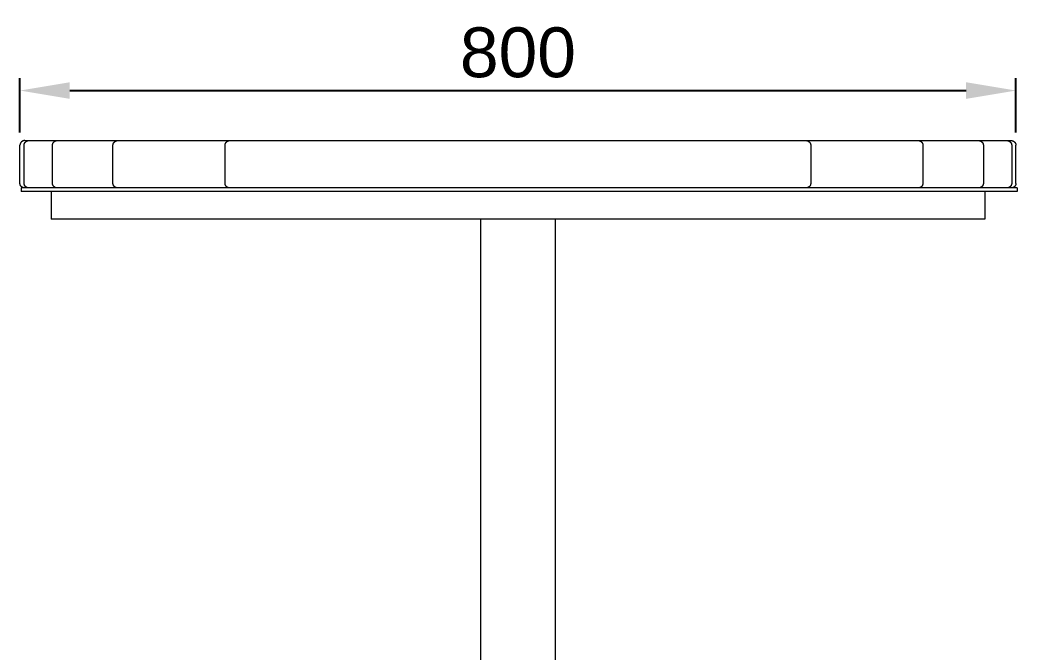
# Model space of a CAD drawing. Header units: millimetres. Extents: x -397 to 2955, y -22 to 2256.
# Drawn here: x -299 to 502, y 1748 to 2256 of the extents above; entities that cross this region are included whole.
import ezdxf

# ---------------------------------------------------------------- set-up
doc = ezdxf.new("R2010")
doc.units = ezdxf.units.MM
doc.layers.add('ZANO_R', color=7, linetype='Continuous', lineweight=0)
doc.layers.add('ZANO_W', color=1, linetype='Continuous', lineweight=0)
doc.styles.add('Arial', font='arial.ttf')
doc.styles.get("Standard").update_dxf_attribs({"font": 'ARIALUNI.TTF'})
doc.dimstyles.new('pl i ang', dxfattribs={"dimtxt": 50, "dimasz": 50, "dimexe": 1.25, "dimexo": 0.625, "dimgap": 10, "dimtad": 1, "dimtoh": 1, "dimtxsty": 'Standard', "dimcen": 2.5, "dimclrd": 1, "dimclre": 1, "dimclrt": 1, "dimadec": 0, "dimazin": 0, "dimtfac": 1, "dimtmove": 0, "dimatfit": 3, "dimfxl": 1, "dimarcsym": 1})

# ---------------------------------------------------------------- blocks, each defined once
blk = doc.blocks.new('*D401')
at = {"layer": 'ZANO_W', "color": 1, "lineweight": -2}
for p, q in [((-299.41, 2165.06), (-299.41, 2208.86)), ((500.59, 2165.06), (500.59, 2208.86)), ((-259.41, 2198.86), (460.59, 2198.86))]:
    blk.add_line(p, q, dxfattribs=at)
at = {"layer": 'ZANO_W', "color": 1}
for points in [[(-259.41, 2205.53), (-259.41, 2192.19), (-299.41, 2198.86)], [(460.59, 2192.19), (460.59, 2205.53), (500.59, 2198.86)]]:
    blk.add_solid(points, dxfattribs=at)
at = {"layer": 'ZANO_W', "color": 1, "insert": (100.59, 2229.28), "char_height": 40, "attachment_point": 5, "style": 'Arial'}
blk.add_mtext('800', dxfattribs=at)

msp = doc.modelspace()

# ---------------------------------------------------------------- linework, layer by layer
at = {"layer": 'ZANO_R'}
for p, q in [((-299.4, 2155.19), (-299.41, 2155.06)), ((-299.41, 2124.3), (-299.41, 2155.06)), ((-299.39, 2155.32), (-299.4, 2155.19)), ((-299.37, 2155.46), (-299.39, 2155.32)), ((-299.35, 2155.59), (-299.37, 2155.46)), ((-299.32, 2155.72), (-299.35, 2155.59)), ((-299.29, 2155.85), (-299.32, 2155.72)), ((-299.25, 2155.97), (-299.29, 2155.85)), ((-299.21, 2156.1), (-299.25, 2155.97)), ((-299.17, 2156.23), (-299.21, 2156.1)), ((-299.12, 2156.35), (-299.17, 2156.23)), ((-299.06, 2156.47), (-299.12, 2156.35)), ((-299, 2156.59), (-299.06, 2156.47)), ((-298.94, 2156.71), (-299, 2156.59)), ((-298.88, 2156.82), (-298.94, 2156.71)), ((-298.8, 2156.94), (-298.88, 2156.82)), ((-298.73, 2157.05), (-298.8, 2156.94)), ((-298.65, 2157.15), (-298.73, 2157.05)), ((-298.57, 2157.26), (-298.65, 2157.15)), ((-298.49, 2157.36), (-298.57, 2157.26)), ((-298.4, 2157.46), (-298.49, 2157.36)), ((-298.3, 2157.56), (-298.4, 2157.46)), ((-298.21, 2157.65), (-298.3, 2157.56)), ((-298.11, 2157.74), (-298.21, 2157.65)), ((-298.01, 2157.82), (-298.11, 2157.74)), ((-297.9, 2157.91), (-298.01, 2157.82)), ((-297.8, 2157.98), (-297.9, 2157.91)), ((-297.69, 2158.06), (-297.8, 2157.98)), ((-297.57, 2158.13), (-297.69, 2158.06)), ((-297.46, 2158.2), (-297.57, 2158.13)), ((-297.34, 2158.26), (-297.46, 2158.2)), ((-297.22, 2158.32), (-297.34, 2158.26)), ((-297.1, 2158.37), (-297.22, 2158.32)), ((-296.98, 2158.42), (-297.1, 2158.37)), ((-296.85, 2158.47), (-296.98, 2158.42)), ((-296.73, 2158.51), (-296.85, 2158.47)), ((-296.6, 2158.55), (-296.73, 2158.51)), ((-296.47, 2158.58), (-296.6, 2158.55)), ((-296.34, 2158.61), (-296.47, 2158.58)), ((-296.21, 2158.63), (-296.34, 2158.61)), ((-296.08, 2158.65), (-296.21, 2158.63)), ((-295.94, 2158.67), (-296.08, 2158.65)), ((-296.05, 2155.06), (-296.04, 2155.19)), ((-296.05, 2124.3), (-296.05, 2155.06)), ((-296.04, 2155.19), (-296.03, 2155.32)), ((-296.03, 2155.32), (-296.01, 2155.45)), ((-296.01, 2155.45), (-295.98, 2155.59)), ((-295.98, 2155.59), (-295.96, 2155.72)), ((-295.96, 2155.72), (-295.92, 2155.84)), ((-295.81, 2158.68), (-295.94, 2158.67)), ((-295.92, 2155.84), (-295.89, 2155.97)), ((-295.89, 2155.97), (-295.85, 2156.1)), ((-295.85, 2156.1), (-295.8, 2156.22)), ((-295.68, 2158.68), (-295.81, 2158.68)), ((-295.8, 2156.22), (-295.75, 2156.35)), ((-295.75, 2156.35), (-295.7, 2156.47)), ((-295.7, 2156.47), (-295.64, 2156.59)), ((-295.55, 2158.68), (-295.68, 2158.68)), ((-295.64, 2156.59), (-295.58, 2156.71)), ((-295.58, 2156.71), (-295.51, 2156.82)), ((-295.41, 2158.68), (-295.55, 2158.68)), ((-295.51, 2156.82), (-295.44, 2156.93)), ((-295.44, 2156.93), (-295.37, 2157.04)), ((-295.41, 2158.68), (-294.17, 2158.68)), ((-295.37, 2157.04), (-295.29, 2157.15)), ((-295.29, 2157.15), (-295.21, 2157.26)), ((-295.21, 2157.26), (-295.12, 2157.36)), ((-295.12, 2157.36), (-295.03, 2157.46)), ((-295.03, 2157.46), (-294.94, 2157.55)), ((-294.94, 2157.55), (-294.84, 2157.65)), ((-294.84, 2157.65), (-294.75, 2157.74)), ((-294.75, 2157.74), (-294.64, 2157.82)), ((-294.64, 2157.82), (-294.54, 2157.9)), ((-294.54, 2157.9), (-294.43, 2157.98)), ((-294.43, 2157.98), (-294.32, 2158.06)), ((-294.32, 2158.06), (-294.21, 2158.13)), ((-294.21, 2158.13), (-294.09, 2158.19)), ((-294.17, 2158.68), (-293.54, 2158.68)), ((-294.09, 2158.19), (-293.98, 2158.26)), ((-293.98, 2158.26), (-293.86, 2158.32)), ((-293.86, 2158.32), (-293.74, 2158.37)), ((-293.74, 2158.37), (-293.61, 2158.42)), ((-293.61, 2158.42), (-293.49, 2158.47)), ((-293.54, 2158.68), (-292.05, 2158.68)), ((-293.49, 2158.47), (-293.36, 2158.51)), ((-293.36, 2158.51), (-293.24, 2158.55)), ((-293.24, 2158.55), (-293.11, 2158.58)), ((-293.11, 2158.58), (-292.98, 2158.61)), ((-292.98, 2158.61), (-292.85, 2158.63)), ((-292.85, 2158.63), (-292.71, 2158.65)), ((-292.71, 2158.65), (-292.58, 2158.66)), ((-292.58, 2158.66), (-292.45, 2158.67)), ((-292.45, 2158.67), (-292.32, 2158.68)), ((-292.32, 2158.68), (-292.18, 2158.68)), ((-292.18, 2158.68), (-292.05, 2158.68)), ((-292.05, 2158.68), (-273.98, 2158.68)), ((-273.98, 2158.68), (-269.27, 2158.68)), ((-273.27, 2155.06), (-273.26, 2155.19)), ((-273.27, 2124.3), (-273.27, 2155.06)), ((-273.26, 2155.19), (-273.25, 2155.32)), ((-273.25, 2155.32), (-273.23, 2155.45)), ((-273.23, 2155.45), (-273.2, 2155.59)), ((-273.2, 2155.59), (-273.18, 2155.72)), ((-273.18, 2155.72), (-273.14, 2155.84)), ((-273.14, 2155.84), (-273.11, 2155.97)), ((-273.11, 2155.97), (-273.07, 2156.1)), ((-273.07, 2156.1), (-273.02, 2156.22)), ((-273.02, 2156.22), (-272.97, 2156.35)), ((-272.97, 2156.35), (-272.92, 2156.47)), ((-272.92, 2156.47), (-272.86, 2156.59)), ((-272.86, 2156.59), (-272.8, 2156.71)), ((-272.8, 2156.71), (-272.73, 2156.82)), ((-272.73, 2156.82), (-272.66, 2156.93)), ((-272.66, 2156.93), (-272.58, 2157.04)), ((-272.58, 2157.04), (-272.51, 2157.15)), ((-272.51, 2157.15), (-272.43, 2157.26)), ((-272.43, 2157.26), (-272.34, 2157.36)), ((-272.34, 2157.36), (-272.25, 2157.46)), ((-272.25, 2157.46), (-272.16, 2157.55)), ((-272.16, 2157.55), (-272.06, 2157.65)), ((-272.06, 2157.65), (-271.96, 2157.74)), ((-271.96, 2157.74), (-271.86, 2157.82)), ((-271.86, 2157.82), (-271.76, 2157.9)), ((-271.76, 2157.9), (-271.65, 2157.98)), ((-271.65, 2157.98), (-271.54, 2158.06)), ((-271.54, 2158.06), (-271.43, 2158.13)), ((-271.43, 2158.13), (-271.31, 2158.19)), ((-271.31, 2158.19), (-271.2, 2158.26)), ((-271.2, 2158.26), (-271.08, 2158.32)), ((-271.08, 2158.32), (-270.96, 2158.37)), ((-270.96, 2158.37), (-270.83, 2158.42)), ((-270.83, 2158.42), (-270.71, 2158.47)), ((-270.71, 2158.47), (-270.58, 2158.51)), ((-270.58, 2158.51), (-270.45, 2158.55)), ((-270.45, 2158.55), (-270.33, 2158.58)), ((-270.33, 2158.58), (-270.2, 2158.61)), ((-270.2, 2158.61), (-270.07, 2158.63)), ((-270.07, 2158.63), (-269.93, 2158.65)), ((-269.93, 2158.65), (-269.8, 2158.66)), ((-269.8, 2158.66), (-269.67, 2158.67)), ((-269.67, 2158.67), (-269.54, 2158.68)), ((-269.54, 2158.68), (-269.4, 2158.68)), ((-269.4, 2158.68), (-269.27, 2158.68)), ((-269.27, 2158.68), (-229.68, 2158.68)), ((-229.68, 2158.68), (-220.7, 2158.68)), ((-224.7, 2155.06), (-224.69, 2155.19)), ((-224.7, 2124.3), (-224.7, 2155.06)), ((-224.69, 2155.19), (-224.67, 2155.32)), ((-224.67, 2155.32), (-224.66, 2155.45)), ((-224.66, 2155.45), (-224.63, 2155.59)), ((-224.63, 2155.59), (-224.6, 2155.72)), ((-224.6, 2155.72), (-224.57, 2155.84)), ((-224.57, 2155.84), (-224.54, 2155.97)), ((-224.54, 2155.97), (-224.49, 2156.1)), ((-224.49, 2156.1), (-224.45, 2156.22)), ((-224.45, 2156.22), (-224.4, 2156.35)), ((-224.4, 2156.35), (-224.34, 2156.47)), ((-224.34, 2156.47), (-224.29, 2156.59)), ((-224.29, 2156.59), (-224.22, 2156.71)), ((-224.22, 2156.71), (-224.16, 2156.82)), ((-224.16, 2156.82), (-224.09, 2156.93)), ((-224.09, 2156.93), (-224.01, 2157.04)), ((-224.01, 2157.04), (-223.94, 2157.15)), ((-223.94, 2157.15), (-223.85, 2157.26)), ((-223.85, 2157.26), (-223.77, 2157.36)), ((-223.77, 2157.36), (-223.68, 2157.46)), ((-223.68, 2157.46), (-223.59, 2157.55)), ((-223.59, 2157.55), (-223.49, 2157.65)), ((-223.49, 2157.65), (-223.39, 2157.74)), ((-223.39, 2157.74), (-223.29, 2157.82)), ((-223.29, 2157.82), (-223.19, 2157.9)), ((-223.19, 2157.9), (-223.08, 2157.98)), ((-223.08, 2157.98), (-222.97, 2158.06)), ((-222.97, 2158.06), (-222.86, 2158.13)), ((-222.86, 2158.13), (-222.74, 2158.19)), ((-222.74, 2158.19), (-222.63, 2158.26)), ((-222.63, 2158.26), (-222.51, 2158.32)), ((-222.51, 2158.32), (-222.38, 2158.37)), ((-222.38, 2158.37), (-222.26, 2158.42)), ((-222.26, 2158.42), (-222.14, 2158.47)), ((-222.14, 2158.47), (-222.01, 2158.51)), ((-222.01, 2158.51), (-221.88, 2158.55)), ((-221.88, 2158.55), (-221.75, 2158.58)), ((-221.75, 2158.58), (-221.62, 2158.61)), ((-221.62, 2158.61), (-221.49, 2158.63)), ((-221.49, 2158.63), (-221.36, 2158.65)), ((-221.36, 2158.65), (-221.23, 2158.66)), ((-221.23, 2158.66), (-221.1, 2158.67)), ((-221.1, 2158.67), (-220.96, 2158.68)), ((-220.96, 2158.68), (-220.83, 2158.68)), ((-220.83, 2158.68), (-220.7, 2158.68)), ((-220.7, 2158.68), (-147.7, 2158.68)), ((-147.7, 2158.68), (-130.62, 2158.68)), ((-134.61, 2155.06), (-134.6, 2155.19)), ((-134.61, 2124.3), (-134.61, 2155.06)), ((-134.6, 2155.19), (-134.59, 2155.32)), ((-134.59, 2155.32), (-134.57, 2155.45)), ((-134.57, 2155.45), (-134.55, 2155.59)), ((-134.55, 2155.59), (-134.52, 2155.72)), ((-134.52, 2155.72), (-134.49, 2155.84)), ((-134.49, 2155.84), (-134.45, 2155.97)), ((-134.45, 2155.97), (-134.41, 2156.1)), ((-134.41, 2156.1), (-134.37, 2156.22)), ((-134.37, 2156.22), (-134.32, 2156.35)), ((-134.32, 2156.35), (-134.26, 2156.47)), ((-134.26, 2156.47), (-134.2, 2156.59)), ((-134.2, 2156.59), (-134.14, 2156.71)), ((-134.14, 2156.71), (-134.07, 2156.82)), ((-134.07, 2156.82), (-134, 2156.93)), ((-134, 2156.93), (-133.93, 2157.04)), ((-133.93, 2157.04), (-133.85, 2157.15)), ((-133.85, 2157.15), (-133.77, 2157.26)), ((-133.77, 2157.26), (-133.69, 2157.36)), ((-133.69, 2157.36), (-133.6, 2157.46)), ((-133.6, 2157.46), (-133.5, 2157.55)), ((-133.5, 2157.55), (-133.41, 2157.65)), ((-133.41, 2157.65), (-133.31, 2157.73)), ((-133.31, 2157.73), (-133.21, 2157.82)), ((-133.21, 2157.82), (-133.1, 2157.9)), ((-133.1, 2157.9), (-133, 2157.98)), ((-133, 2157.98), (-132.89, 2158.06)), ((-132.89, 2158.06), (-132.77, 2158.13)), ((-132.77, 2158.13), (-132.66, 2158.19)), ((-132.66, 2158.19), (-132.54, 2158.26)), ((-132.54, 2158.26), (-132.42, 2158.31)), ((-132.42, 2158.31), (-132.3, 2158.37)), ((-132.3, 2158.37), (-132.18, 2158.42)), ((-132.18, 2158.42), (-132.05, 2158.47)), ((-132.05, 2158.47), (-131.93, 2158.51)), ((-131.93, 2158.51), (-131.8, 2158.55)), ((-131.8, 2158.55), (-131.67, 2158.58)), ((-131.67, 2158.58), (-131.54, 2158.61)), ((-131.54, 2158.61), (-131.41, 2158.63)), ((-131.41, 2158.63), (-131.28, 2158.65)), ((-131.28, 2158.65), (-131.15, 2158.66)), ((-131.15, 2158.66), (-131.02, 2158.67)), ((-131.02, 2158.67), (-130.88, 2158.68)), ((-130.88, 2158.68), (-130.75, 2158.68)), ((-130.75, 2158.68), (-130.62, 2158.68)), ((-130.62, 2158.68), (100.59, 2158.68)), ((100.59, 2158.68), (331.79, 2158.68)), ((331.79, 2158.68), (331.92, 2158.68)), ((331.79, 2158.68), (348.87, 2158.68)), ((331.92, 2158.68), (332.06, 2158.68)), ((332.06, 2158.68), (332.19, 2158.67)), ((332.19, 2158.67), (332.32, 2158.66)), ((332.32, 2158.66), (332.45, 2158.65)), ((332.45, 2158.65), (332.59, 2158.63)), ((332.59, 2158.63), (332.72, 2158.61)), ((332.72, 2158.61), (332.85, 2158.58)), ((332.85, 2158.58), (332.97, 2158.55)), ((332.97, 2158.55), (333.1, 2158.51)), ((333.1, 2158.51), (333.23, 2158.47)), ((333.23, 2158.47), (333.35, 2158.42)), ((333.35, 2158.42), (333.48, 2158.37)), ((333.48, 2158.37), (333.6, 2158.31)), ((333.6, 2158.31), (333.72, 2158.26)), ((333.72, 2158.26), (333.83, 2158.19)), ((333.83, 2158.19), (333.95, 2158.13)), ((333.95, 2158.13), (334.06, 2158.06)), ((334.06, 2158.06), (334.17, 2157.98)), ((334.17, 2157.98), (334.28, 2157.9)), ((334.28, 2157.9), (334.38, 2157.82)), ((334.38, 2157.82), (334.48, 2157.73)), ((334.48, 2157.73), (334.58, 2157.65)), ((334.58, 2157.65), (334.68, 2157.55)), ((334.68, 2157.55), (334.77, 2157.46)), ((334.77, 2157.46), (334.86, 2157.36)), ((334.86, 2157.36), (334.94, 2157.26)), ((334.94, 2157.26), (335.03, 2157.15)), ((335.03, 2157.15), (335.1, 2157.04)), ((335.1, 2157.04), (335.18, 2156.93)), ((335.18, 2156.93), (335.25, 2156.82)), ((335.25, 2156.82), (335.31, 2156.71)), ((335.31, 2156.71), (335.38, 2156.59)), ((335.38, 2156.59), (335.43, 2156.47)), ((335.43, 2156.47), (335.49, 2156.35)), ((335.49, 2156.35), (335.54, 2156.22)), ((335.54, 2156.22), (335.58, 2156.1)), ((335.58, 2156.1), (335.63, 2155.97)), ((335.63, 2155.97), (335.66, 2155.84)), ((335.66, 2155.84), (335.69, 2155.72)), ((335.69, 2155.72), (335.72, 2155.59)), ((335.72, 2155.59), (335.75, 2155.45)), ((335.75, 2155.45), (335.76, 2155.32)), ((335.76, 2155.32), (335.78, 2155.19)), ((335.78, 2155.19), (335.79, 2155.06)), ((335.79, 2155.06), (335.79, 2124.3)), ((348.87, 2158.68), (421.87, 2158.68)), ((421.87, 2158.68), (422.01, 2158.68)), ((421.87, 2158.68), (430.85, 2158.68)), ((422.01, 2158.68), (422.14, 2158.68)), ((422.14, 2158.68), (422.27, 2158.67)), ((422.27, 2158.67), (422.4, 2158.66)), ((422.4, 2158.66), (422.54, 2158.65)), ((422.54, 2158.65), (422.67, 2158.63)), ((422.67, 2158.63), (422.8, 2158.61)), ((422.8, 2158.61), (422.93, 2158.58)), ((422.93, 2158.58), (423.06, 2158.55)), ((423.06, 2158.55), (423.18, 2158.51)), ((423.18, 2158.51), (423.31, 2158.47)), ((423.31, 2158.47), (423.44, 2158.42)), ((423.44, 2158.42), (423.56, 2158.37)), ((423.56, 2158.37), (423.68, 2158.32)), ((423.68, 2158.32), (423.8, 2158.26)), ((423.8, 2158.26), (423.92, 2158.19)), ((423.92, 2158.19), (424.03, 2158.13)), ((424.03, 2158.13), (424.14, 2158.06)), ((424.14, 2158.06), (424.25, 2157.98)), ((424.25, 2157.98), (424.36, 2157.9)), ((424.36, 2157.9), (424.47, 2157.82)), ((424.47, 2157.82), (424.57, 2157.74)), ((424.57, 2157.74), (424.67, 2157.65)), ((424.67, 2157.65), (424.76, 2157.55)), ((424.76, 2157.55), (424.85, 2157.46)), ((424.85, 2157.46), (424.94, 2157.36)), ((424.94, 2157.36), (425.03, 2157.26)), ((425.03, 2157.26), (425.11, 2157.15)), ((425.11, 2157.15), (425.19, 2157.04)), ((425.19, 2157.04), (425.26, 2156.93)), ((425.26, 2156.93), (425.33, 2156.82)), ((425.33, 2156.82), (425.4, 2156.71)), ((425.4, 2156.71), (425.46, 2156.59)), ((425.46, 2156.59), (425.52, 2156.47)), ((425.52, 2156.47), (425.57, 2156.35)), ((425.57, 2156.35), (425.62, 2156.22)), ((425.62, 2156.22), (425.67, 2156.1)), ((425.67, 2156.1), (425.71, 2155.97)), ((425.71, 2155.97), (425.75, 2155.84)), ((425.75, 2155.84), (425.78, 2155.72)), ((425.78, 2155.72), (425.81, 2155.59)), ((425.81, 2155.59), (425.83, 2155.45)), ((425.83, 2155.45), (425.85, 2155.32)), ((425.85, 2155.32), (425.86, 2155.19)), ((425.86, 2155.19), (425.87, 2155.06)), ((425.87, 2155.06), (425.87, 2124.3)), ((430.85, 2158.68), (470.44, 2158.68)), ((470.44, 2158.68), (470.58, 2158.68)), ((470.44, 2158.68), (475.16, 2158.68)), ((470.58, 2158.68), (470.71, 2158.68)), ((470.71, 2158.68), (470.84, 2158.67)), ((470.84, 2158.67), (470.97, 2158.66)), ((470.97, 2158.66), (471.11, 2158.65)), ((471.11, 2158.65), (471.24, 2158.63)), ((471.24, 2158.63), (471.37, 2158.61)), ((471.37, 2158.61), (471.5, 2158.58)), ((471.5, 2158.58), (471.63, 2158.55)), ((471.63, 2158.55), (471.76, 2158.51)), ((471.76, 2158.51), (471.88, 2158.47)), ((471.88, 2158.47), (472.01, 2158.42)), ((472.01, 2158.42), (472.13, 2158.37)), ((472.13, 2158.37), (472.25, 2158.32)), ((472.25, 2158.32), (472.37, 2158.26)), ((472.37, 2158.26), (472.49, 2158.19)), ((472.49, 2158.19), (472.6, 2158.13)), ((472.6, 2158.13), (472.71, 2158.06)), ((472.71, 2158.06), (472.82, 2157.98)), ((472.82, 2157.98), (472.93, 2157.9)), ((472.93, 2157.9), (473.04, 2157.82)), ((473.04, 2157.82), (473.14, 2157.74)), ((473.14, 2157.74), (473.24, 2157.65)), ((473.24, 2157.65), (473.33, 2157.55)), ((473.33, 2157.55), (473.42, 2157.46)), ((473.42, 2157.46), (473.51, 2157.36)), ((473.51, 2157.36), (473.6, 2157.26)), ((473.6, 2157.26), (473.68, 2157.15)), ((473.68, 2157.15), (473.76, 2157.04)), ((473.76, 2157.04), (473.83, 2156.93)), ((473.83, 2156.93), (473.9, 2156.82)), ((473.9, 2156.82), (473.97, 2156.71)), ((473.97, 2156.71), (474.03, 2156.59)), ((474.03, 2156.59), (474.09, 2156.47)), ((474.09, 2156.47), (474.14, 2156.35)), ((474.14, 2156.35), (474.19, 2156.22)), ((474.19, 2156.22), (474.24, 2156.1)), ((474.24, 2156.1), (474.28, 2155.97)), ((474.28, 2155.97), (474.32, 2155.84)), ((474.32, 2155.84), (474.35, 2155.72)), ((474.35, 2155.72), (474.38, 2155.59)), ((474.38, 2155.59), (474.4, 2155.45)), ((474.4, 2155.45), (474.42, 2155.32)), ((474.42, 2155.32), (474.43, 2155.19)), ((474.43, 2155.19), (474.44, 2155.06)), ((474.44, 2155.06), (474.44, 2124.3)), ((475.16, 2158.68), (493.22, 2158.68)), ((493.22, 2158.68), (493.36, 2158.68)), ((493.22, 2158.68), (494.71, 2158.68)), ((493.36, 2158.68), (493.49, 2158.68)), ((493.49, 2158.68), (493.62, 2158.67)), ((493.62, 2158.67), (493.76, 2158.66)), ((493.76, 2158.66), (493.89, 2158.65)), ((493.89, 2158.65), (494.02, 2158.63)), ((494.02, 2158.63), (494.15, 2158.61)), ((494.15, 2158.61), (494.28, 2158.58)), ((494.28, 2158.58), (494.41, 2158.55)), ((494.41, 2158.55), (494.54, 2158.51)), ((494.54, 2158.51), (494.66, 2158.47)), ((494.66, 2158.47), (494.79, 2158.42)), ((494.71, 2158.68), (496.59, 2158.68)), ((494.79, 2158.42), (494.91, 2158.37)), ((494.91, 2158.37), (495.03, 2158.32)), ((495.03, 2158.32), (495.15, 2158.26)), ((495.15, 2158.26), (495.27, 2158.19)), ((495.27, 2158.19), (495.38, 2158.13)), ((495.38, 2158.13), (495.5, 2158.06)), ((495.5, 2158.06), (495.61, 2157.98)), ((495.61, 2157.98), (495.71, 2157.9)), ((495.71, 2157.9), (495.82, 2157.82)), ((495.82, 2157.82), (495.92, 2157.74)), ((495.92, 2157.74), (496.02, 2157.65)), ((496.02, 2157.65), (496.11, 2157.55)), ((496.11, 2157.55), (496.21, 2157.46)), ((496.21, 2157.46), (496.29, 2157.36)), ((496.29, 2157.36), (496.38, 2157.26)), ((496.38, 2157.26), (496.46, 2157.15)), ((496.46, 2157.15), (496.54, 2157.04)), ((496.54, 2157.04), (496.61, 2156.93)), ((496.59, 2158.68), (496.72, 2158.68)), ((496.61, 2156.93), (496.68, 2156.82)), ((496.68, 2156.82), (496.75, 2156.71)), ((496.72, 2158.68), (496.85, 2158.68)), ((496.75, 2156.71), (496.81, 2156.59)), ((496.81, 2156.59), (496.87, 2156.47)), ((496.85, 2158.68), (496.99, 2158.67)), ((496.87, 2156.47), (496.92, 2156.35)), ((496.92, 2156.35), (496.97, 2156.22)), ((496.97, 2156.22), (497.02, 2156.1)), ((496.99, 2158.67), (497.12, 2158.66)), ((497.02, 2156.1), (497.06, 2155.97)), ((497.06, 2155.97), (497.1, 2155.84)), ((497.1, 2155.84), (497.13, 2155.72)), ((497.12, 2158.66), (497.25, 2158.65)), ((497.13, 2155.72), (497.16, 2155.59)), ((497.16, 2155.59), (497.18, 2155.45)), ((497.18, 2155.45), (497.2, 2155.32)), ((497.2, 2155.32), (497.21, 2155.19)), ((497.21, 2155.19), (497.22, 2155.06)), ((497.22, 2155.06), (497.22, 2124.3)), ((497.25, 2158.65), (497.38, 2158.63)), ((497.38, 2158.63), (497.51, 2158.61)), ((497.51, 2158.61), (497.64, 2158.58)), ((497.64, 2158.58), (497.77, 2158.55)), ((497.77, 2158.55), (497.9, 2158.51)), ((497.9, 2158.51), (498.03, 2158.47)), ((498.03, 2158.47), (498.15, 2158.42)), ((498.15, 2158.42), (498.27, 2158.37)), ((498.27, 2158.37), (498.39, 2158.32)), ((498.39, 2158.32), (498.51, 2158.26)), ((498.51, 2158.26), (498.63, 2158.19)), ((498.63, 2158.19), (498.75, 2158.13)), ((498.75, 2158.13), (498.86, 2158.06)), ((498.86, 2158.06), (498.97, 2157.98)), ((498.97, 2157.98), (499.08, 2157.9)), ((499.08, 2157.9), (499.18, 2157.82)), ((499.18, 2157.82), (499.28, 2157.74)), ((499.28, 2157.74), (499.38, 2157.65)), ((499.38, 2157.65), (499.48, 2157.55)), ((499.48, 2157.55), (499.57, 2157.46)), ((499.57, 2157.46), (499.66, 2157.36)), ((499.66, 2157.36), (499.74, 2157.26)), ((499.74, 2157.26), (499.82, 2157.15)), ((499.82, 2157.15), (499.9, 2157.04)), ((499.9, 2157.04), (499.98, 2156.93)), ((499.98, 2156.93), (500.05, 2156.82)), ((500.05, 2156.82), (500.11, 2156.71)), ((500.11, 2156.71), (500.18, 2156.59)), ((500.18, 2156.59), (500.23, 2156.47)), ((500.23, 2156.47), (500.29, 2156.35)), ((500.29, 2156.35), (500.34, 2156.22)), ((500.34, 2156.22), (500.38, 2156.1)), ((500.38, 2156.1), (500.42, 2155.97)), ((500.42, 2155.97), (500.46, 2155.84)), ((500.46, 2155.84), (500.49, 2155.72)), ((500.49, 2155.72), (500.52, 2155.59)), ((500.52, 2155.59), (500.54, 2155.45)), ((500.54, 2155.45), (500.56, 2155.32)), ((500.56, 2155.32), (500.58, 2155.19)), ((500.58, 2155.19), (500.59, 2155.06)), ((500.59, 2124.3), (500.59, 2155.06)), ((-299.41, 2124.17), (-299.41, 2124.3)), ((-299.4, 2124.04), (-299.41, 2124.17)), ((-299.38, 2123.91), (-299.4, 2124.04)), ((-299.36, 2123.79), (-299.38, 2123.91)), ((-299.34, 2123.66), (-299.36, 2123.79)), ((-299.31, 2123.54), (-299.34, 2123.66)), ((-299.27, 2123.41), (-299.31, 2123.54)), ((-299.24, 2123.29), (-299.27, 2123.41)), ((-299.19, 2123.17), (-299.24, 2123.29)), ((-299.15, 2123.05), (-299.19, 2123.17)), ((-299.1, 2122.93), (-299.15, 2123.05)), ((-299.05, 2122.81), (-299.1, 2122.93)), ((-298.99, 2122.7), (-299.05, 2122.81)), ((-298.93, 2122.59), (-298.99, 2122.7)), ((-298.86, 2122.48), (-298.93, 2122.59)), ((-298.79, 2122.37), (-298.86, 2122.48)), ((-296.04, 2124.17), (-296.05, 2124.3)), ((-296.03, 2124.04), (-296.04, 2124.17)), ((-296.02, 2123.91), (-296.03, 2124.04)), ((-296, 2123.79), (-296.02, 2123.91)), ((-295.97, 2123.66), (-296, 2123.79)), ((-295.94, 2123.54), (-295.97, 2123.66)), ((-295.91, 2123.41), (-295.94, 2123.54)), ((-295.87, 2123.29), (-295.91, 2123.41)), ((-295.83, 2123.17), (-295.87, 2123.29)), ((-295.79, 2123.05), (-295.83, 2123.17)), ((-295.74, 2122.93), (-295.79, 2123.05)), ((-295.68, 2122.81), (-295.74, 2122.93)), ((-295.62, 2122.7), (-295.68, 2122.81)), ((-295.56, 2122.59), (-295.62, 2122.7)), ((-295.5, 2122.48), (-295.56, 2122.59)), ((-295.43, 2122.37), (-295.5, 2122.48)), ((-273.26, 2124.17), (-273.27, 2124.3)), ((-273.25, 2124.04), (-273.26, 2124.17)), ((-273.24, 2123.92), (-273.25, 2124.04)), ((-273.22, 2123.79), (-273.24, 2123.92)), ((-273.19, 2123.67), (-273.22, 2123.79)), ((-273.16, 2123.54), (-273.19, 2123.67)), ((-273.13, 2123.42), (-273.16, 2123.54)), ((-273.1, 2123.3), (-273.13, 2123.42)), ((-273.05, 2123.18), (-273.1, 2123.3)), ((-273.01, 2123.06), (-273.05, 2123.18)), ((-272.96, 2122.94), (-273.01, 2123.06)), ((-272.91, 2122.82), (-272.96, 2122.94)), ((-272.85, 2122.71), (-272.91, 2122.82)), ((-272.79, 2122.6), (-272.85, 2122.71)), ((-272.72, 2122.49), (-272.79, 2122.6)), ((-272.65, 2122.38), (-272.72, 2122.49)), ((-224.69, 2124.17), (-224.7, 2124.3)), ((-224.68, 2124.04), (-224.69, 2124.17)), ((-224.66, 2123.91), (-224.68, 2124.04)), ((-224.64, 2123.79), (-224.66, 2123.91)), ((-224.62, 2123.66), (-224.64, 2123.79)), ((-224.59, 2123.54), (-224.62, 2123.66)), ((-224.56, 2123.41), (-224.59, 2123.54)), ((-224.52, 2123.29), (-224.56, 2123.41)), ((-224.48, 2123.17), (-224.52, 2123.29)), ((-224.43, 2123.05), (-224.48, 2123.17)), ((-224.38, 2122.93), (-224.43, 2123.05)), ((-224.33, 2122.81), (-224.38, 2122.93)), ((-224.27, 2122.7), (-224.33, 2122.81)), ((-224.21, 2122.59), (-224.27, 2122.7)), ((-224.14, 2122.48), (-224.21, 2122.59)), ((-224.07, 2122.37), (-224.14, 2122.48)), ((-134.61, 2124.17), (-134.61, 2124.3)), ((-134.6, 2124.04), (-134.61, 2124.17)), ((-134.58, 2123.91), (-134.6, 2124.04)), ((-134.56, 2123.79), (-134.58, 2123.91)), ((-134.54, 2123.66), (-134.56, 2123.79)), ((-134.51, 2123.54), (-134.54, 2123.66)), ((-134.47, 2123.41), (-134.51, 2123.54)), ((-134.44, 2123.29), (-134.47, 2123.41)), ((-134.4, 2123.17), (-134.44, 2123.29)), ((-134.35, 2123.05), (-134.4, 2123.17)), ((-134.3, 2122.93), (-134.35, 2123.05)), ((-134.25, 2122.81), (-134.3, 2122.93)), ((-134.19, 2122.7), (-134.25, 2122.81)), ((-134.13, 2122.59), (-134.19, 2122.7)), ((-134.06, 2122.48), (-134.13, 2122.59)), ((-133.99, 2122.37), (-134.06, 2122.48)), ((335.23, 2122.48), (335.16, 2122.37)), ((335.3, 2122.59), (335.23, 2122.48)), ((335.36, 2122.7), (335.3, 2122.59)), ((335.42, 2122.81), (335.36, 2122.7)), ((335.47, 2122.93), (335.42, 2122.81)), ((335.52, 2123.05), (335.47, 2122.93)), ((335.57, 2123.17), (335.52, 2123.05)), ((335.61, 2123.29), (335.57, 2123.17)), ((335.65, 2123.41), (335.61, 2123.29)), ((335.68, 2123.54), (335.65, 2123.41)), ((335.71, 2123.66), (335.68, 2123.54)), ((335.73, 2123.79), (335.71, 2123.66)), ((335.75, 2123.91), (335.73, 2123.79)), ((335.77, 2124.04), (335.75, 2123.91)), ((335.78, 2124.17), (335.77, 2124.04)), ((335.79, 2124.3), (335.78, 2124.17)), ((425.32, 2122.48), (425.25, 2122.37)), ((425.38, 2122.59), (425.32, 2122.48)), ((425.45, 2122.7), (425.38, 2122.59)), ((425.5, 2122.81), (425.45, 2122.7)), ((425.56, 2122.93), (425.5, 2122.81)), ((425.61, 2123.05), (425.56, 2122.93)), ((425.65, 2123.17), (425.61, 2123.05)), ((425.69, 2123.29), (425.65, 2123.17)), ((425.73, 2123.41), (425.69, 2123.29)), ((425.76, 2123.54), (425.73, 2123.41)), ((425.79, 2123.66), (425.76, 2123.54)), ((425.82, 2123.79), (425.79, 2123.66)), ((425.84, 2123.91), (425.82, 2123.79)), ((425.85, 2124.04), (425.84, 2123.91)), ((425.86, 2124.17), (425.85, 2124.04)), ((425.87, 2124.3), (425.86, 2124.17)), ((473.9, 2122.49), (473.83, 2122.38)), ((473.96, 2122.6), (473.9, 2122.49)), ((474.02, 2122.71), (473.96, 2122.6)), ((474.08, 2122.82), (474.02, 2122.71)), ((474.13, 2122.94), (474.08, 2122.82)), ((474.18, 2123.06), (474.13, 2122.94)), ((474.23, 2123.18), (474.18, 2123.06)), ((474.27, 2123.3), (474.23, 2123.18)), ((474.31, 2123.42), (474.27, 2123.3)), ((474.34, 2123.54), (474.31, 2123.42)), ((474.37, 2123.67), (474.34, 2123.54)), ((474.39, 2123.79), (474.37, 2123.67)), ((474.41, 2123.92), (474.39, 2123.79)), ((474.43, 2124.04), (474.41, 2123.92)), ((474.44, 2124.17), (474.43, 2124.04)), ((474.44, 2124.3), (474.44, 2124.17)), ((496.67, 2122.48), (496.6, 2122.37)), ((496.74, 2122.59), (496.67, 2122.48)), ((496.8, 2122.7), (496.74, 2122.59)), ((496.86, 2122.81), (496.8, 2122.7)), ((496.91, 2122.93), (496.86, 2122.81)), ((496.96, 2123.05), (496.91, 2122.93)), ((497.01, 2123.17), (496.96, 2123.05)), ((497.05, 2123.29), (497.01, 2123.17)), ((497.08, 2123.41), (497.05, 2123.29)), ((497.12, 2123.54), (497.08, 2123.41)), ((497.15, 2123.66), (497.12, 2123.54)), ((497.17, 2123.79), (497.15, 2123.66)), ((497.19, 2123.91), (497.17, 2123.79)), ((497.21, 2124.04), (497.19, 2123.91)), ((497.22, 2124.17), (497.21, 2124.04)), ((497.22, 2124.3), (497.22, 2124.17)), ((500.03, 2122.48), (499.96, 2122.37)), ((500.1, 2122.59), (500.03, 2122.48)), ((500.16, 2122.7), (500.1, 2122.59)), ((500.22, 2122.81), (500.16, 2122.7)), ((500.27, 2122.93), (500.22, 2122.81)), ((500.32, 2123.05), (500.27, 2122.93)), ((500.37, 2123.17), (500.32, 2123.05)), ((500.41, 2123.29), (500.37, 2123.17)), ((500.45, 2123.41), (500.41, 2123.29)), ((500.48, 2123.54), (500.45, 2123.41)), ((500.51, 2123.66), (500.48, 2123.54)), ((500.53, 2123.79), (500.51, 2123.66)), ((500.55, 2123.91), (500.53, 2123.79)), ((500.57, 2124.04), (500.55, 2123.91)), ((500.58, 2124.17), (500.57, 2124.04)), ((500.59, 2124.3), (500.58, 2124.17)), ((-298.72, 2122.26), (-298.79, 2122.37)), ((-298.64, 2122.16), (-298.72, 2122.26)), ((-298.56, 2122.06), (-298.64, 2122.16)), ((-298.48, 2121.96), (-298.56, 2122.06)), ((-298.49, 2120.82), (-298.49, 2117.82)), ((-298.39, 2121.87), (-298.48, 2121.96)), ((101.51, 2120.82), (-298.48, 2120.82)), ((101.51, 2117.82), (-298.48, 2117.82)), ((-298.3, 2121.78), (-298.39, 2121.87)), ((-298.2, 2121.69), (-298.3, 2121.78)), ((-298.11, 2121.61), (-298.2, 2121.69)), ((-298.01, 2121.52), (-298.11, 2121.61)), ((-297.91, 2121.45), (-298.01, 2121.52)), ((-297.8, 2121.37), (-297.91, 2121.45)), ((-297.7, 2121.3), (-297.8, 2121.37)), ((-297.59, 2121.24), (-297.7, 2121.3)), ((-297.47, 2121.17), (-297.59, 2121.24)), ((-297.36, 2121.11), (-297.47, 2121.17)), ((-297.24, 2121.06), (-297.36, 2121.11)), ((-297.13, 2121.01), (-297.24, 2121.06)), ((-297.01, 2120.96), (-297.13, 2121.01)), ((-296.89, 2120.92), (-297.01, 2120.96)), ((-296.76, 2120.88), (-296.89, 2120.92)), ((-296.64, 2120.85), (-296.76, 2120.88)), ((-296.51, 2120.82), (-296.64, 2120.85)), ((-295.35, 2122.26), (-295.43, 2122.37)), ((-295.28, 2122.16), (-295.35, 2122.26)), ((-295.2, 2122.06), (-295.28, 2122.16)), ((-295.11, 2121.96), (-295.2, 2122.06)), ((-295.03, 2121.87), (-295.11, 2121.96)), ((-294.94, 2121.78), (-295.03, 2121.87)), ((-294.84, 2121.69), (-294.94, 2121.78)), ((-294.75, 2121.61), (-294.84, 2121.69)), ((-294.65, 2121.52), (-294.75, 2121.61)), ((-294.54, 2121.45), (-294.65, 2121.52)), ((-294.44, 2121.37), (-294.54, 2121.45)), ((-294.33, 2121.3), (-294.44, 2121.37)), ((-294.22, 2121.24), (-294.33, 2121.3)), ((-294.11, 2121.17), (-294.22, 2121.24)), ((-294, 2121.11), (-294.11, 2121.17)), ((-293.88, 2121.06), (-294, 2121.11)), ((-293.76, 2121.01), (-293.88, 2121.06)), ((-293.64, 2120.96), (-293.76, 2121.01)), ((-293.52, 2120.92), (-293.64, 2120.96)), ((-293.4, 2120.88), (-293.52, 2120.92)), ((-293.28, 2120.85), (-293.4, 2120.88)), ((-293.15, 2120.82), (-293.28, 2120.85)), ((-274.4, 2117.82), (-274.4, 2095.65)), ((-272.58, 2122.28), (-272.65, 2122.38)), ((-272.51, 2122.17), (-272.58, 2122.28)), ((-272.43, 2122.07), (-272.51, 2122.17)), ((-272.34, 2121.98), (-272.43, 2122.07)), ((-272.26, 2121.88), (-272.34, 2121.98)), ((-272.17, 2121.79), (-272.26, 2121.88)), ((-272.08, 2121.7), (-272.17, 2121.79)), ((-271.98, 2121.62), (-272.08, 2121.7)), ((-271.88, 2121.54), (-271.98, 2121.62)), ((-271.78, 2121.46), (-271.88, 2121.54)), ((-271.68, 2121.39), (-271.78, 2121.46)), ((-271.57, 2121.32), (-271.68, 2121.39)), ((-271.46, 2121.25), (-271.57, 2121.32)), ((-271.35, 2121.19), (-271.46, 2121.25)), ((-271.24, 2121.13), (-271.35, 2121.19)), ((-271.13, 2121.07), (-271.24, 2121.13)), ((-271.01, 2121.02), (-271.13, 2121.07)), ((-270.89, 2120.97), (-271.01, 2121.02)), ((-270.77, 2120.93), (-270.89, 2120.97)), ((-270.65, 2120.89), (-270.77, 2120.93)), ((-270.53, 2120.86), (-270.65, 2120.89)), ((-270.4, 2120.83), (-270.53, 2120.86)), ((-224, 2122.26), (-224.07, 2122.37)), ((-223.92, 2122.16), (-224, 2122.26)), ((-223.84, 2122.06), (-223.92, 2122.16)), ((-223.76, 2121.96), (-223.84, 2122.06)), ((-223.67, 2121.87), (-223.76, 2121.96)), ((-223.58, 2121.78), (-223.67, 2121.87)), ((-223.49, 2121.69), (-223.58, 2121.78)), ((-223.39, 2121.61), (-223.49, 2121.69)), ((-223.29, 2121.52), (-223.39, 2121.61)), ((-223.19, 2121.45), (-223.29, 2121.52)), ((-223.09, 2121.37), (-223.19, 2121.45)), ((-222.98, 2121.3), (-223.09, 2121.37)), ((-222.87, 2121.24), (-222.98, 2121.3)), ((-222.76, 2121.17), (-222.87, 2121.24)), ((-222.64, 2121.11), (-222.76, 2121.17)), ((-222.53, 2121.06), (-222.64, 2121.11)), ((-222.41, 2121.01), (-222.53, 2121.06)), ((-222.29, 2120.96), (-222.41, 2121.01)), ((-222.17, 2120.92), (-222.29, 2120.96)), ((-222.05, 2120.88), (-222.17, 2120.92)), ((-221.92, 2120.85), (-222.05, 2120.88)), ((-221.8, 2120.82), (-221.92, 2120.85)), ((-133.92, 2122.26), (-133.99, 2122.37)), ((-133.84, 2122.16), (-133.92, 2122.26)), ((-133.76, 2122.06), (-133.84, 2122.16)), ((-133.68, 2121.96), (-133.76, 2122.06)), ((-133.59, 2121.87), (-133.68, 2121.96)), ((-133.5, 2121.78), (-133.59, 2121.87)), ((-133.41, 2121.69), (-133.5, 2121.78)), ((-133.31, 2121.61), (-133.41, 2121.69)), ((-133.21, 2121.52), (-133.31, 2121.61)), ((-133.11, 2121.45), (-133.21, 2121.52)), ((-133, 2121.37), (-133.11, 2121.45)), ((-132.9, 2121.3), (-133, 2121.37)), ((-132.79, 2121.24), (-132.9, 2121.3)), ((-132.67, 2121.17), (-132.79, 2121.24)), ((-132.56, 2121.11), (-132.67, 2121.17)), ((-132.44, 2121.06), (-132.56, 2121.11)), ((-132.33, 2121.01), (-132.44, 2121.06)), ((-132.21, 2120.96), (-132.33, 2121.01)), ((-132.09, 2120.92), (-132.21, 2120.96)), ((-131.96, 2120.88), (-132.09, 2120.92)), ((-131.84, 2120.85), (-131.96, 2120.88)), ((-131.72, 2120.82), (-131.84, 2120.85)), ((501.51, 2120.82), (101.51, 2120.82)), ((501.51, 2117.82), (101.51, 2117.82)), ((333.01, 2120.85), (332.89, 2120.82)), ((333.14, 2120.88), (333.01, 2120.85)), ((333.26, 2120.92), (333.14, 2120.88)), ((333.38, 2120.96), (333.26, 2120.92)), ((333.5, 2121.01), (333.38, 2120.96)), ((333.62, 2121.06), (333.5, 2121.01)), ((333.73, 2121.11), (333.62, 2121.06)), ((333.85, 2121.17), (333.73, 2121.11)), ((333.96, 2121.24), (333.85, 2121.17)), ((334.07, 2121.3), (333.96, 2121.24)), ((334.18, 2121.37), (334.07, 2121.3)), ((334.28, 2121.45), (334.18, 2121.37)), ((334.38, 2121.52), (334.28, 2121.45)), ((334.48, 2121.61), (334.38, 2121.52)), ((334.58, 2121.69), (334.48, 2121.61)), ((334.67, 2121.78), (334.58, 2121.69)), ((334.76, 2121.87), (334.67, 2121.78)), ((334.85, 2121.96), (334.76, 2121.87)), ((334.93, 2122.06), (334.85, 2121.96)), ((335.01, 2122.16), (334.93, 2122.06)), ((335.09, 2122.26), (335.01, 2122.16)), ((335.16, 2122.37), (335.09, 2122.26)), ((423.1, 2120.85), (422.97, 2120.82)), ((423.22, 2120.88), (423.1, 2120.85)), ((423.34, 2120.92), (423.22, 2120.88)), ((423.46, 2120.96), (423.34, 2120.92)), ((423.58, 2121.01), (423.46, 2120.96)), ((423.7, 2121.06), (423.58, 2121.01)), ((423.82, 2121.11), (423.7, 2121.06)), ((423.93, 2121.17), (423.82, 2121.11)), ((424.04, 2121.24), (423.93, 2121.17)), ((424.15, 2121.3), (424.04, 2121.24)), ((424.26, 2121.37), (424.15, 2121.3)), ((424.37, 2121.45), (424.26, 2121.37)), ((424.47, 2121.52), (424.37, 2121.45)), ((424.57, 2121.61), (424.47, 2121.52)), ((424.66, 2121.69), (424.57, 2121.61)), ((424.76, 2121.78), (424.66, 2121.69)), ((424.85, 2121.87), (424.76, 2121.78)), ((424.93, 2121.96), (424.85, 2121.87)), ((425.02, 2122.06), (424.93, 2121.96)), ((425.1, 2122.16), (425.02, 2122.06)), ((425.17, 2122.26), (425.1, 2122.16)), ((425.25, 2122.37), (425.17, 2122.26)), ((471.7, 2120.86), (471.58, 2120.83)), ((471.82, 2120.89), (471.7, 2120.86)), ((471.94, 2120.93), (471.82, 2120.89)), ((472.06, 2120.97), (471.94, 2120.93)), ((472.18, 2121.02), (472.06, 2120.97)), ((472.3, 2121.07), (472.18, 2121.02)), ((472.41, 2121.13), (472.3, 2121.07)), ((472.53, 2121.19), (472.41, 2121.13)), ((472.64, 2121.25), (472.53, 2121.19)), ((472.75, 2121.32), (472.64, 2121.25)), ((472.85, 2121.39), (472.75, 2121.32)), ((472.96, 2121.46), (472.85, 2121.39)), ((473.06, 2121.54), (472.96, 2121.46)), ((473.15, 2121.62), (473.06, 2121.54)), ((473.25, 2121.7), (473.15, 2121.62)), ((473.34, 2121.79), (473.25, 2121.7)), ((473.43, 2121.88), (473.34, 2121.79)), ((473.52, 2121.98), (473.43, 2121.88)), ((473.6, 2122.07), (473.52, 2121.98)), ((473.68, 2122.17), (473.6, 2122.07)), ((473.76, 2122.28), (473.68, 2122.17)), ((473.83, 2122.38), (473.76, 2122.28)), ((475.6, 2117.82), (475.6, 2095.65)), ((494.45, 2120.85), (494.33, 2120.82)), ((494.57, 2120.88), (494.45, 2120.85)), ((494.7, 2120.92), (494.57, 2120.88)), ((494.82, 2120.96), (494.7, 2120.92)), ((494.94, 2121.01), (494.82, 2120.96)), ((495.05, 2121.06), (494.94, 2121.01)), ((495.17, 2121.11), (495.05, 2121.06)), ((495.28, 2121.17), (495.17, 2121.11)), ((495.4, 2121.24), (495.28, 2121.17)), ((495.51, 2121.3), (495.4, 2121.24)), ((495.61, 2121.37), (495.51, 2121.3)), ((495.72, 2121.45), (495.61, 2121.37)), ((495.82, 2121.52), (495.72, 2121.45)), ((495.92, 2121.61), (495.82, 2121.52)), ((496.02, 2121.69), (495.92, 2121.61)), ((496.11, 2121.78), (496.02, 2121.69)), ((496.2, 2121.87), (496.11, 2121.78)), ((496.29, 2121.96), (496.2, 2121.87)), ((496.37, 2122.06), (496.29, 2121.96)), ((496.45, 2122.16), (496.37, 2122.06)), ((496.53, 2122.26), (496.45, 2122.16)), ((496.6, 2122.37), (496.53, 2122.26)), ((497.81, 2120.85), (497.69, 2120.82)), ((497.94, 2120.88), (497.81, 2120.85)), ((498.06, 2120.92), (497.94, 2120.88)), ((498.18, 2120.96), (498.06, 2120.92)), ((498.3, 2121.01), (498.18, 2120.96)), ((498.42, 2121.06), (498.3, 2121.01)), ((498.53, 2121.11), (498.42, 2121.06)), ((498.65, 2121.17), (498.53, 2121.11)), ((498.76, 2121.24), (498.65, 2121.17)), ((498.87, 2121.3), (498.76, 2121.24)), ((498.98, 2121.37), (498.87, 2121.3)), ((499.08, 2121.45), (498.98, 2121.37)), ((499.18, 2121.52), (499.08, 2121.45)), ((499.28, 2121.61), (499.18, 2121.52)), ((499.38, 2121.69), (499.28, 2121.61)), ((499.47, 2121.78), (499.38, 2121.69)), ((499.56, 2121.87), (499.47, 2121.78)), ((499.65, 2121.96), (499.56, 2121.87)), ((499.73, 2122.06), (499.65, 2121.96)), ((499.81, 2122.16), (499.73, 2122.06)), ((499.89, 2122.26), (499.81, 2122.16)), ((499.96, 2122.37), (499.89, 2122.26)), ((501.51, 2120.82), (501.51, 2117.82)), ((100.6, 2095.65), (-274.39, 2095.65)), ((70.59, 2095.65), (70.59, 1470.68)), ((475.6, 2095.65), (100.6, 2095.65)), ((130.59, 2095.65), (130.59, 1470.68))]:
    msp.add_line(p, q, dxfattribs=at)

# ---------------------------------------------------------------- dimensions: what is measured, and where the dimension line sits
at = {"layer": 'ZANO_W'}
dim = msp.add_linear_dim(base=(500.59, 2198.86), p1=(-299.41, 2155.06), p2=(500.59, 2155.06), dimstyle='pl i ang', override={"dimtxt": 40, "dimasz": 40, "dimexe": 10, "dimexo": 10, "dimtoh": 0, "dimdec": 0, "dimtxsty": 'Arial', "dimtdec": 0, "dimtmove": 1}, dxfattribs=at)
dim.commit()
dim.dimension.update_dxf_attribs({"geometry": '*D401', "text_midpoint": (100.59, 2229.28)})

doc.saveas('drawing.dxf')
